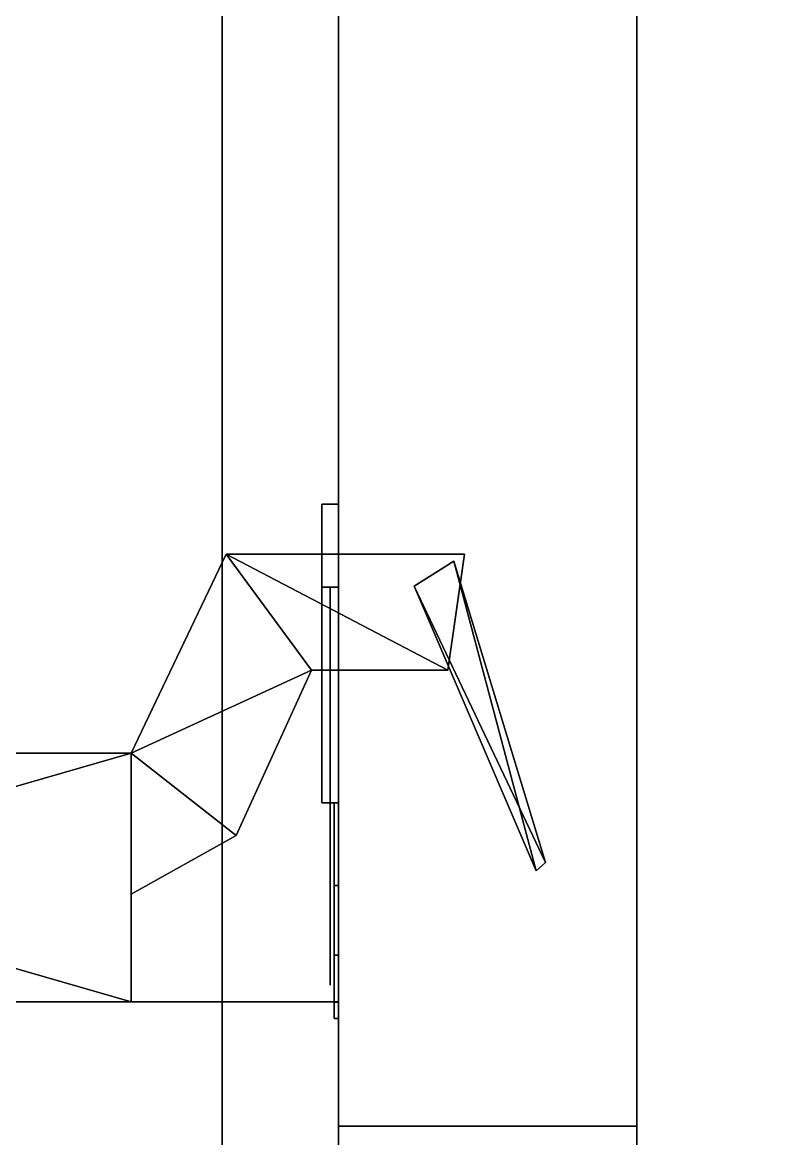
# Model space of a CAD drawing. Extents: x 0 to 4956, y -4930 to 0.
# Drawn here: x 650.9 to 696.9, y -1784.2 to -1716.9 of the extents above; entities that cross this region are included whole.
import ezdxf

# ---------------------------------------------------------------- set-up
doc = ezdxf.new("R2010")
doc.units = 0
for name, color, linetype in [('LAYER0', 7, 'CONTINUOUS'), ('LAYER145', 7, 'CONTINUOUS'), ('LAYER150', 7, 'CONTINUOUS'), ('LAYER161', 7, 'CONTINUOUS'), ('LAYER416', 28, 'CONTINUOUS'), ('LAYER417', 253, 'CONTINUOUS'), ('LAYER418', 28, 'CONTINUOUS'), ('LAYER419', 253, 'CONTINUOUS'), ('LAYER420', 28, 'CONTINUOUS'), ('LAYER421', 253, 'CONTINUOUS'), ('LAYER422', 28, 'CONTINUOUS'), ('LAYER423', 253, 'CONTINUOUS'), ('LAYER424', 28, 'CONTINUOUS'), ('LAYER425', 253, 'CONTINUOUS'), ('LAYER426', 9, 'CONTINUOUS'), ('LAYER639', 9, 'CONTINUOUS'), ('LAYER699', 9, 'CONTINUOUS')]:
    doc.layers.add(name, color=color, linetype=linetype)

msp = doc.modelspace()

# ---------------------------------------------------------------- linework, layer by layer
at = {"layer": 'LAYER0', "invisible_edges": 1}
for points in [[(4956, 0), (0, -4930), (0, 0), (4956, 0)], [(4956, -4930, 5), (0, 0, 5), (0, -4930, 5), (4956, -4930, 5)], [(0, 0, 5), (4956, -4930, 5), (4956, 0, 5), (0, 0, 5)], [(0, -4930), (4956, 0), (4956, -4930), (0, -4930)]]:
    msp.add_3dface(points, dxfattribs=at)
at = {"layer": 'LAYER145', "invisible_edges": 1}
for points in [[(120, -1776, 2545), (670, -1776, 5), (120, -1776, 5), (120, -1776, 2545)], [(670, -1776, 5), (120, -1776, 2545), (670, -1776, 2545), (670, -1776, 5)], [(120, -1794, 5), (670, -1776, 5), (670, -1794, 5), (120, -1794, 5)], [(670, -1776, 5), (120, -1794, 5), (120, -1776, 5), (670, -1776, 5)], [(120, -1776, 2545), (670, -1794, 2545), (670, -1776, 2545), (120, -1776, 2545)], [(670, -1794, 2545), (120, -1776, 2545), (120, -1794, 2545), (670, -1794, 2545)], [(670, -1794, 2545), (670, -1776, 5), (670, -1776, 2545), (670, -1794, 2545)], [(670, -1776, 5), (670, -1794, 2545), (670, -1794, 5), (670, -1776, 5)]]:
    msp.add_3dface(points, dxfattribs=at)
at = {"layer": 'LAYER150', "invisible_edges": 1}
for points in [[(120, -996, 85), (670, -1776, 85), (120, -1776, 85), (120, -996, 85)], [(670, -1776, 85), (120, -996, 85), (670, -996, 85), (670, -1776, 85)], [(670, -996, 103), (120, -1776, 103), (670, -1776, 103), (670, -996, 103)], [(120, -1776, 103), (670, -996, 103), (120, -996, 103), (120, -1776, 103)], [(670, -996, 103), (670, -1776, 85), (670, -996, 85), (670, -996, 103)], [(670, -1776, 85), (670, -996, 103), (670, -1776, 103), (670, -1776, 85)], [(120, -1776, 103), (670, -1776, 85), (670, -1776, 103), (120, -1776, 103)], [(670, -1776, 85), (120, -1776, 103), (120, -1776, 85), (670, -1776, 85)]]:
    msp.add_3dface(points, dxfattribs=at)
at = {"layer": 'LAYER161', "invisible_edges": 1}
for points in [[(120, -1776, 2544), (670, -996, 2544), (120, -996, 2544), (120, -1776, 2544)], [(670, -996, 2544), (120, -1776, 2544), (670, -1776, 2544), (670, -996, 2544)], [(670, -1776, 2526), (120, -996, 2526), (670, -996, 2526), (670, -1776, 2526)], [(120, -996, 2526), (670, -1776, 2526), (120, -1776, 2526), (120, -996, 2526)], [(670, -1776, 2526), (670, -996, 2544), (670, -1776, 2544), (670, -1776, 2526)], [(670, -996, 2544), (670, -1776, 2526), (670, -996, 2526), (670, -996, 2544)], [(120, -1776, 2544), (670, -1776, 2526), (670, -1776, 2544), (120, -1776, 2544)], [(670, -1776, 2526), (120, -1776, 2544), (120, -1776, 2526), (670, -1776, 2526)]]:
    msp.add_3dface(points, dxfattribs=at)
at = {"layer": 'LAYER416'}
for points in [[(669, -1746, 209), (670, -1746, 209), (669, -1746, 209)], [(669, -1746, 167), (669, -1764, 167), (669, -1764, 167), (669, -1746, 167)], [(669, -1746, 209), (669, -1764, 209), (669, -1764, 209), (669, -1746, 209)], [(669, -1764, 167), (670, -1764, 167), (670, -1746, 167), (669, -1746, 167)], [(670, -1746, 167), (670, -1746, 209), (669, -1746, 209), (669, -1746, 167)], [(669, -1764, 209), (670, -1764, 209), (670, -1746, 209), (669, -1746, 209)], [(670, -1746, 167), (670, -1764, 167), (670, -1764, 209), (670, -1746, 209)], [(669, -1751, 179), (670, -1751, 179), (670, -1751, 197), (669, -1751, 197)], [(669, -1751, 179), (670, -1751, 179), (670, -1764, 179), (669, -1764, 179)], [(669, -1751, 197), (670, -1751, 197), (670, -1764, 197), (669, -1764, 197)], [(670, -1751, 179), (670, -1751, 197), (670, -1751, 179)], [(669, -1764, 179), (670, -1764, 179), (670, -1764, 167), (669, -1764, 167)], [(669, -1764, 197), (670, -1764, 197), (670, -1764, 209), (669, -1764, 209)], [(670, -1764, 179), (670, -1764, 167), (670, -1764, 179)], [(670, -1764, 197), (670, -1764, 209), (670, -1764, 197)]]:
    msp.add_3dface(points, dxfattribs=at)
for points, invisible_edges in [([(669, -1746, 209), (669, -1746, 167), (669, -1751, 179), (669, -1751, 197)], 10), ([(669, -1746, 167), (669, -1751, 179), (669, -1764, 179), (669, -1764, 167)], 1), ([(669, -1746, 209), (669, -1751, 197), (669, -1764, 197), (669, -1764, 209)], 1), ([(669.5, -1764, 197), (669.5, -1764, 179), (669.5, -1751, 179), (669.5, -1751, 197)], 1), ([(669.5, -1768.209, 193.3167), (669.5, -1768, 182.5), (669.5, -1764, 179), (669.5, -1764, 197)], 5), ([(669.75, -1764, 175), (669.75, -1768.975, 175.9896), (669.75, -1768, 182.5), (669.75, -1764, 179)], 2), ([(669.75, -1768.975, 200.0104), (669.75, -1764, 201), (669.75, -1764, 197), (669.75, -1768, 193.5)], 8), ([(669.5, -1775, 193.5), (669.5, -1775, 182.5), (669.5, -1768, 182.5), (669.5, -1768.209, 193.3167)], 4), ([(669.75, -1768.975, 175.9896), (669.75, -1773.192, 178.8076), (669.75, -1771.5, 182.5), (669.75, -1768, 182.5)], 10), ([(669.75, -1773.192, 197.1924), (669.75, -1768.975, 200.0104), (669.75, -1768, 193.5), (669.75, -1771.5, 193.5)], 10), ([(669.75, -1773.192, 178.8076), (669.75, -1776.01, 183.0251), (669.75, -1775, 182.5), (669.75, -1771.5, 182.5)], 10), ([(669.75, -1776.01, 192.9749), (669.75, -1773.192, 197.1924), (669.75, -1771.5, 193.5), (669.75, -1775, 193.5)], 10), ([(669.75, -1776.01, 183.0251), (669.75, -1777, 188), (669.75, -1775, 188), (669.75, -1775, 182.5)], 10), ([(669.75, -1777, 188), (669.75, -1776.01, 192.9749), (669.75, -1775, 193.5), (669.75, -1775, 188)], 10)]:
    msp.add_3dface(points, dxfattribs=dict(at, invisible_edges=invisible_edges))
at = {"layer": 'LAYER417'}
for points in [[(663.23, -1749, 194.7826), (657.5, -1761, 194.7826), (668.38, -1756, 194.7826), (663.23, -1749, 194.7826)], [(657.5, -1761, 181.2174), (663.23, -1749, 194.7826), (663.23, -1749, 181.2174), (657.5, -1761, 181.2174)], [(657.5, -1761, 194.7826), (663.23, -1749, 194.7826), (657.5, -1761, 181.2174), (657.5, -1761, 194.7826)], [(663.23, -1749, 181.2174), (668.38, -1756, 181.2174), (657.5, -1761, 181.2174), (663.23, -1749, 181.2174)], [(676.6, -1756, 194.7826), (677.6, -1749, 194.7826), (663.23, -1749, 194.7826), (676.6, -1756, 194.7826)], [(668.38, -1756, 194.7826), (676.6, -1756, 194.7826), (663.23, -1749, 194.7826), (668.38, -1756, 194.7826)], [(677.6, -1749, 181.2174), (663.23, -1749, 181.2174), (663.23, -1749, 194.7826), (677.6, -1749, 181.2174)], [(677.6, -1749, 194.7826), (677.6, -1749, 181.2174), (663.23, -1749, 194.7826), (677.6, -1749, 194.7826)], [(676.6, -1756, 181.2174), (663.23, -1749, 181.2174), (677.6, -1749, 181.2174), (676.6, -1756, 181.2174)], [(668.38, -1756, 181.2174), (663.23, -1749, 181.2174), (676.6, -1756, 181.2174), (668.38, -1756, 181.2174)], [(676.96, -1749.43, 182.3478), (682.5, -1767.59, 182.3478), (674.58, -1750.93, 182.3478), (676.96, -1749.43, 182.3478)], [(681.92, -1768.09, 193.6522), (676.96, -1749.43, 193.6522), (674.58, -1750.93, 193.6522), (681.92, -1768.09, 193.6522)], [(682.5, -1767.59, 193.6522), (676.96, -1749.43, 193.6522), (681.92, -1768.09, 193.6522), (682.5, -1767.59, 193.6522)], [(676.96, -1749.43, 182.3478), (682.5, -1767.59, 193.6522), (682.5, -1767.59, 182.3478), (676.96, -1749.43, 182.3478)], [(676.96, -1749.43, 193.6522), (682.5, -1767.59, 193.6522), (676.96, -1749.43, 182.3478), (676.96, -1749.43, 193.6522)], [(674.58, -1750.93, 182.3478), (682.5, -1767.59, 182.3478), (681.92, -1768.09, 182.3478), (674.58, -1750.93, 182.3478)], [(668.38, -1756, 194.7826), (657.5, -1761, 194.7826), (663.84, -1765.96, 194.7826), (668.38, -1756, 194.7826)], [(668.38, -1756, 181.2174), (663.84, -1765.96, 181.2174), (657.5, -1761, 181.2174), (668.38, -1756, 181.2174)], [(605.5, -1776, 181.2174), (657.5, -1761, 181.2174), (657.5, -1776, 181.2174), (605.5, -1776, 181.2174)], [(605.5, -1761, 181.2174), (657.5, -1761, 181.2174), (605.5, -1776, 181.2174), (605.5, -1761, 181.2174)], [(657.5, -1776, 194.7826), (605.5, -1761, 194.7826), (605.5, -1776, 194.7826), (657.5, -1776, 194.7826)], [(657.5, -1761, 194.7826), (605.5, -1761, 194.7826), (657.5, -1776, 194.7826), (657.5, -1761, 194.7826)], [(605.5, -1761, 181.2174), (657.5, -1761, 194.7826), (657.5, -1761, 181.2174), (605.5, -1761, 181.2174)], [(605.5, -1761, 194.7826), (657.5, -1761, 194.7826), (605.5, -1761, 181.2174), (605.5, -1761, 194.7826)], [(657.5, -1769.5, 194.7826), (663.84, -1765.96, 194.7826), (657.5, -1761, 194.7826), (657.5, -1769.5, 194.7826)], [(657.5, -1769.5, 181.2174), (657.5, -1761, 181.2174), (663.84, -1765.96, 181.2174), (657.5, -1769.5, 181.2174)]]:
    msp.add_3dface(points, dxfattribs=at)
at = {"layer": 'LAYER418'}
for points in [[(669, -1746, 772.5), (670, -1746, 772.5), (669, -1746, 772.5)], [(669, -1746, 730.5), (669, -1764, 730.5), (669, -1764, 730.5), (669, -1746, 730.5)], [(669, -1746, 772.5), (669, -1764, 772.5), (669, -1764, 772.5), (669, -1746, 772.5)], [(669, -1764, 730.5), (670, -1764, 730.5), (670, -1746, 730.5), (669, -1746, 730.5)], [(670, -1746, 730.5), (670, -1746, 772.5), (669, -1746, 772.5), (669, -1746, 730.5)], [(669, -1764, 772.5), (670, -1764, 772.5), (670, -1746, 772.5), (669, -1746, 772.5)], [(670, -1746, 730.5), (670, -1764, 730.5), (670, -1764, 772.5), (670, -1746, 772.5)], [(669, -1751, 742.5), (670, -1751, 742.5), (670, -1751, 760.5), (669, -1751, 760.5)], [(669, -1751, 742.5), (670, -1751, 742.5), (670, -1764, 742.5), (669, -1764, 742.5)], [(669, -1751, 760.5), (670, -1751, 760.5), (670, -1764, 760.5), (669, -1764, 760.5)], [(670, -1751, 742.5), (670, -1751, 760.5), (670, -1751, 742.5)], [(669, -1764, 742.5), (670, -1764, 742.5), (670, -1764, 730.5), (669, -1764, 730.5)], [(669, -1764, 760.5), (670, -1764, 760.5), (670, -1764, 772.5), (669, -1764, 772.5)], [(670, -1764, 742.5), (670, -1764, 730.5), (670, -1764, 742.5)], [(670, -1764, 760.5), (670, -1764, 772.5), (670, -1764, 760.5)]]:
    msp.add_3dface(points, dxfattribs=at)
for points, invisible_edges in [([(669, -1746, 772.5), (669, -1746, 730.5), (669, -1751, 742.5), (669, -1751, 760.5)], 10), ([(669, -1746, 730.5), (669, -1751, 742.5), (669, -1764, 742.5), (669, -1764, 730.5)], 1), ([(669, -1746, 772.5), (669, -1751, 760.5), (669, -1764, 760.5), (669, -1764, 772.5)], 1), ([(669.5, -1764, 760.5), (669.5, -1764, 742.5), (669.5, -1751, 742.5), (669.5, -1751, 760.5)], 1), ([(669.5, -1768.209, 756.8167), (669.5, -1768, 746), (669.5, -1764, 742.5), (669.5, -1764, 760.5)], 5), ([(669.75, -1764, 738.5), (669.75, -1768.975, 739.4896), (669.75, -1768, 746), (669.75, -1764, 742.5)], 2), ([(669.75, -1768.975, 763.5104), (669.75, -1764, 764.5), (669.75, -1764, 760.5), (669.75, -1768, 757)], 8), ([(669.5, -1775, 757), (669.5, -1775, 746), (669.5, -1768, 746), (669.5, -1768.209, 756.8167)], 4), ([(669.75, -1768.975, 739.4896), (669.75, -1773.192, 742.3076), (669.75, -1771.5, 746), (669.75, -1768, 746)], 10), ([(669.75, -1773.192, 760.6924), (669.75, -1768.975, 763.5104), (669.75, -1768, 757), (669.75, -1771.5, 757)], 10), ([(669.75, -1773.192, 742.3076), (669.75, -1776.01, 746.5251), (669.75, -1775, 746), (669.75, -1771.5, 746)], 10), ([(669.75, -1776.01, 756.4749), (669.75, -1773.192, 760.6924), (669.75, -1771.5, 757), (669.75, -1775, 757)], 10), ([(669.75, -1776.01, 746.5251), (669.75, -1777, 751.5), (669.75, -1775, 751.5), (669.75, -1775, 746)], 10), ([(669.75, -1777, 751.5), (669.75, -1776.01, 756.4749), (669.75, -1775, 757), (669.75, -1775, 751.5)], 10)]:
    msp.add_3dface(points, dxfattribs=dict(at, invisible_edges=invisible_edges))
at = {"layer": 'LAYER419'}
for points in [[(663.23, -1749, 758.2826), (657.5, -1761, 758.2826), (668.38, -1756, 758.2826), (663.23, -1749, 758.2826)], [(657.5, -1761, 744.7174), (663.23, -1749, 758.2826), (663.23, -1749, 744.7174), (657.5, -1761, 744.7174)], [(657.5, -1761, 758.2826), (663.23, -1749, 758.2826), (657.5, -1761, 744.7174), (657.5, -1761, 758.2826)], [(663.23, -1749, 744.7174), (668.38, -1756, 744.7174), (657.5, -1761, 744.7174), (663.23, -1749, 744.7174)], [(676.6, -1756, 758.2826), (677.6, -1749, 758.2826), (663.23, -1749, 758.2826), (676.6, -1756, 758.2826)], [(668.38, -1756, 758.2826), (676.6, -1756, 758.2826), (663.23, -1749, 758.2826), (668.38, -1756, 758.2826)], [(677.6, -1749, 744.7174), (663.23, -1749, 744.7174), (663.23, -1749, 758.2826), (677.6, -1749, 744.7174)], [(677.6, -1749, 758.2826), (677.6, -1749, 744.7174), (663.23, -1749, 758.2826), (677.6, -1749, 758.2826)], [(676.6, -1756, 744.7174), (663.23, -1749, 744.7174), (677.6, -1749, 744.7174), (676.6, -1756, 744.7174)], [(668.38, -1756, 744.7174), (663.23, -1749, 744.7174), (676.6, -1756, 744.7174), (668.38, -1756, 744.7174)], [(676.96, -1749.43, 745.8478), (682.5, -1767.59, 745.8478), (674.58, -1750.93, 745.8478), (676.96, -1749.43, 745.8478)], [(681.92, -1768.09, 757.1522), (676.96, -1749.43, 757.1522), (674.58, -1750.93, 757.1522), (681.92, -1768.09, 757.1522)], [(682.5, -1767.59, 757.1522), (676.96, -1749.43, 757.1522), (681.92, -1768.09, 757.1522), (682.5, -1767.59, 757.1522)], [(676.96, -1749.43, 745.8478), (682.5, -1767.59, 757.1522), (682.5, -1767.59, 745.8478), (676.96, -1749.43, 745.8478)], [(676.96, -1749.43, 757.1522), (682.5, -1767.59, 757.1522), (676.96, -1749.43, 745.8478), (676.96, -1749.43, 757.1522)], [(674.58, -1750.93, 745.8478), (682.5, -1767.59, 745.8478), (681.92, -1768.09, 745.8478), (674.58, -1750.93, 745.8478)], [(668.38, -1756, 758.2826), (657.5, -1761, 758.2826), (663.84, -1765.96, 758.2826), (668.38, -1756, 758.2826)], [(668.38, -1756, 744.7174), (663.84, -1765.96, 744.7174), (657.5, -1761, 744.7174), (668.38, -1756, 744.7174)], [(605.5, -1776, 744.7174), (657.5, -1761, 744.7174), (657.5, -1776, 744.7174), (605.5, -1776, 744.7174)], [(605.5, -1761, 744.7174), (657.5, -1761, 744.7174), (605.5, -1776, 744.7174), (605.5, -1761, 744.7174)], [(657.5, -1776, 758.2826), (605.5, -1761, 758.2826), (605.5, -1776, 758.2826), (657.5, -1776, 758.2826)], [(657.5, -1761, 758.2826), (605.5, -1761, 758.2826), (657.5, -1776, 758.2826), (657.5, -1761, 758.2826)], [(605.5, -1761, 744.7174), (657.5, -1761, 758.2826), (657.5, -1761, 744.7174), (605.5, -1761, 744.7174)], [(605.5, -1761, 758.2826), (657.5, -1761, 758.2826), (605.5, -1761, 744.7174), (605.5, -1761, 758.2826)], [(657.5, -1769.5, 758.2826), (663.84, -1765.96, 758.2826), (657.5, -1761, 758.2826), (657.5, -1769.5, 758.2826)], [(657.5, -1769.5, 744.7174), (657.5, -1761, 744.7174), (663.84, -1765.96, 744.7174), (657.5, -1769.5, 744.7174)]]:
    msp.add_3dface(points, dxfattribs=at)
at = {"layer": 'LAYER420'}
for points in [[(669, -1746, 1336), (670, -1746, 1336), (669, -1746, 1336)], [(669, -1746, 1294), (669, -1764, 1294), (669, -1764, 1294), (669, -1746, 1294)], [(669, -1746, 1336), (669, -1764, 1336), (669, -1764, 1336), (669, -1746, 1336)], [(669, -1764, 1294), (670, -1764, 1294), (670, -1746, 1294), (669, -1746, 1294)], [(670, -1746, 1294), (670, -1746, 1336), (669, -1746, 1336), (669, -1746, 1294)], [(669, -1764, 1336), (670, -1764, 1336), (670, -1746, 1336), (669, -1746, 1336)], [(670, -1746, 1294), (670, -1764, 1294), (670, -1764, 1336), (670, -1746, 1336)], [(669, -1751, 1306), (670, -1751, 1306), (670, -1751, 1324), (669, -1751, 1324)], [(669, -1751, 1306), (670, -1751, 1306), (670, -1764, 1306), (669, -1764, 1306)], [(669, -1751, 1324), (670, -1751, 1324), (670, -1764, 1324), (669, -1764, 1324)], [(670, -1751, 1306), (670, -1751, 1324), (670, -1751, 1306)], [(669, -1764, 1306), (670, -1764, 1306), (670, -1764, 1294), (669, -1764, 1294)], [(669, -1764, 1324), (670, -1764, 1324), (670, -1764, 1336), (669, -1764, 1336)], [(670, -1764, 1306), (670, -1764, 1294), (670, -1764, 1306)], [(670, -1764, 1324), (670, -1764, 1336), (670, -1764, 1324)]]:
    msp.add_3dface(points, dxfattribs=at)
for points, invisible_edges in [([(669, -1746, 1336), (669, -1746, 1294), (669, -1751, 1306), (669, -1751, 1324)], 10), ([(669, -1746, 1294), (669, -1751, 1306), (669, -1764, 1306), (669, -1764, 1294)], 1), ([(669, -1746, 1336), (669, -1751, 1324), (669, -1764, 1324), (669, -1764, 1336)], 1), ([(669.5, -1764, 1324), (669.5, -1764, 1306), (669.5, -1751, 1306), (669.5, -1751, 1324)], 1), ([(669.5, -1768.209, 1320.317), (669.5, -1768, 1309.5), (669.5, -1764, 1306), (669.5, -1764, 1324)], 5), ([(669.75, -1764, 1302), (669.75, -1768.975, 1302.99), (669.75, -1768, 1309.5), (669.75, -1764, 1306)], 2), ([(669.75, -1768.975, 1327.01), (669.75, -1764, 1328), (669.75, -1764, 1324), (669.75, -1768, 1320.5)], 8), ([(669.5, -1775, 1320.5), (669.5, -1775, 1309.5), (669.5, -1768, 1309.5), (669.5, -1768.209, 1320.317)], 4), ([(669.75, -1768.975, 1302.99), (669.75, -1773.192, 1305.808), (669.75, -1771.5, 1309.5), (669.75, -1768, 1309.5)], 10), ([(669.75, -1773.192, 1324.192), (669.75, -1768.975, 1327.01), (669.75, -1768, 1320.5), (669.75, -1771.5, 1320.5)], 10), ([(669.75, -1773.192, 1305.808), (669.75, -1776.01, 1310.025), (669.75, -1775, 1309.5), (669.75, -1771.5, 1309.5)], 10), ([(669.75, -1776.01, 1319.975), (669.75, -1773.192, 1324.192), (669.75, -1771.5, 1320.5), (669.75, -1775, 1320.5)], 10), ([(669.75, -1776.01, 1310.025), (669.75, -1777, 1315), (669.75, -1775, 1315), (669.75, -1775, 1309.5)], 10), ([(669.75, -1777, 1315), (669.75, -1776.01, 1319.975), (669.75, -1775, 1320.5), (669.75, -1775, 1315)], 10)]:
    msp.add_3dface(points, dxfattribs=dict(at, invisible_edges=invisible_edges))
at = {"layer": 'LAYER421'}
for points in [[(663.23, -1749, 1321.783), (657.5, -1761, 1321.783), (668.38, -1756, 1321.783), (663.23, -1749, 1321.783)], [(657.5, -1761, 1308.217), (663.23, -1749, 1321.783), (663.23, -1749, 1308.217), (657.5, -1761, 1308.217)], [(657.5, -1761, 1321.783), (663.23, -1749, 1321.783), (657.5, -1761, 1308.217), (657.5, -1761, 1321.783)], [(663.23, -1749, 1308.217), (668.38, -1756, 1308.217), (657.5, -1761, 1308.217), (663.23, -1749, 1308.217)], [(676.6, -1756, 1321.783), (677.6, -1749, 1321.783), (663.23, -1749, 1321.783), (676.6, -1756, 1321.783)], [(668.38, -1756, 1321.783), (676.6, -1756, 1321.783), (663.23, -1749, 1321.783), (668.38, -1756, 1321.783)], [(677.6, -1749, 1308.217), (663.23, -1749, 1308.217), (663.23, -1749, 1321.783), (677.6, -1749, 1308.217)], [(677.6, -1749, 1321.783), (677.6, -1749, 1308.217), (663.23, -1749, 1321.783), (677.6, -1749, 1321.783)], [(676.6, -1756, 1308.217), (663.23, -1749, 1308.217), (677.6, -1749, 1308.217), (676.6, -1756, 1308.217)], [(668.38, -1756, 1308.217), (663.23, -1749, 1308.217), (676.6, -1756, 1308.217), (668.38, -1756, 1308.217)], [(676.96, -1749.43, 1309.348), (682.5, -1767.59, 1309.348), (674.58, -1750.93, 1309.348), (676.96, -1749.43, 1309.348)], [(681.92, -1768.09, 1320.652), (676.96, -1749.43, 1320.652), (674.58, -1750.93, 1320.652), (681.92, -1768.09, 1320.652)], [(682.5, -1767.59, 1320.652), (676.96, -1749.43, 1320.652), (681.92, -1768.09, 1320.652), (682.5, -1767.59, 1320.652)], [(676.96, -1749.43, 1309.348), (682.5, -1767.59, 1320.652), (682.5, -1767.59, 1309.348), (676.96, -1749.43, 1309.348)], [(676.96, -1749.43, 1320.652), (682.5, -1767.59, 1320.652), (676.96, -1749.43, 1309.348), (676.96, -1749.43, 1320.652)], [(674.58, -1750.93, 1309.348), (682.5, -1767.59, 1309.348), (681.92, -1768.09, 1309.348), (674.58, -1750.93, 1309.348)], [(668.38, -1756, 1321.783), (657.5, -1761, 1321.783), (663.84, -1765.96, 1321.783), (668.38, -1756, 1321.783)], [(668.38, -1756, 1308.217), (663.84, -1765.96, 1308.217), (657.5, -1761, 1308.217), (668.38, -1756, 1308.217)], [(605.5, -1776, 1308.217), (657.5, -1761, 1308.217), (657.5, -1776, 1308.217), (605.5, -1776, 1308.217)], [(605.5, -1761, 1308.217), (657.5, -1761, 1308.217), (605.5, -1776, 1308.217), (605.5, -1761, 1308.217)], [(657.5, -1776, 1321.783), (605.5, -1761, 1321.783), (605.5, -1776, 1321.783), (657.5, -1776, 1321.783)], [(657.5, -1761, 1321.783), (605.5, -1761, 1321.783), (657.5, -1776, 1321.783), (657.5, -1761, 1321.783)], [(605.5, -1761, 1308.217), (657.5, -1761, 1321.783), (657.5, -1761, 1308.217), (605.5, -1761, 1308.217)], [(605.5, -1761, 1321.783), (657.5, -1761, 1321.783), (605.5, -1761, 1308.217), (605.5, -1761, 1321.783)], [(657.5, -1769.5, 1321.783), (663.84, -1765.96, 1321.783), (657.5, -1761, 1321.783), (657.5, -1769.5, 1321.783)], [(657.5, -1769.5, 1308.217), (657.5, -1761, 1308.217), (663.84, -1765.96, 1308.217), (657.5, -1769.5, 1308.217)]]:
    msp.add_3dface(points, dxfattribs=at)
at = {"layer": 'LAYER422'}
for points in [[(669, -1746, 1899.5), (670, -1746, 1899.5), (669, -1746, 1899.5)], [(669, -1746, 1857.5), (669, -1764, 1857.5), (669, -1764, 1857.5), (669, -1746, 1857.5)], [(669, -1746, 1899.5), (669, -1764, 1899.5), (669, -1764, 1899.5), (669, -1746, 1899.5)], [(669, -1764, 1857.5), (670, -1764, 1857.5), (670, -1746, 1857.5), (669, -1746, 1857.5)], [(670, -1746, 1857.5), (670, -1746, 1899.5), (669, -1746, 1899.5), (669, -1746, 1857.5)], [(669, -1764, 1899.5), (670, -1764, 1899.5), (670, -1746, 1899.5), (669, -1746, 1899.5)], [(670, -1746, 1857.5), (670, -1764, 1857.5), (670, -1764, 1899.5), (670, -1746, 1899.5)], [(669, -1751, 1869.5), (670, -1751, 1869.5), (670, -1751, 1887.5), (669, -1751, 1887.5)], [(669, -1751, 1869.5), (670, -1751, 1869.5), (670, -1764, 1869.5), (669, -1764, 1869.5)], [(669, -1751, 1887.5), (670, -1751, 1887.5), (670, -1764, 1887.5), (669, -1764, 1887.5)], [(670, -1751, 1869.5), (670, -1751, 1887.5), (670, -1751, 1869.5)], [(669, -1764, 1869.5), (670, -1764, 1869.5), (670, -1764, 1857.5), (669, -1764, 1857.5)], [(669, -1764, 1887.5), (670, -1764, 1887.5), (670, -1764, 1899.5), (669, -1764, 1899.5)], [(670, -1764, 1869.5), (670, -1764, 1857.5), (670, -1764, 1869.5)], [(670, -1764, 1887.5), (670, -1764, 1899.5), (670, -1764, 1887.5)]]:
    msp.add_3dface(points, dxfattribs=at)
for points, invisible_edges in [([(669, -1746, 1899.5), (669, -1746, 1857.5), (669, -1751, 1869.5), (669, -1751, 1887.5)], 10), ([(669, -1746, 1857.5), (669, -1751, 1869.5), (669, -1764, 1869.5), (669, -1764, 1857.5)], 1), ([(669, -1746, 1899.5), (669, -1751, 1887.5), (669, -1764, 1887.5), (669, -1764, 1899.5)], 1), ([(669.5, -1764, 1887.5), (669.5, -1764, 1869.5), (669.5, -1751, 1869.5), (669.5, -1751, 1887.5)], 1), ([(669.5, -1768.209, 1883.817), (669.5, -1768, 1873), (669.5, -1764, 1869.5), (669.5, -1764, 1887.5)], 5), ([(669.75, -1764, 1865.5), (669.75, -1768.975, 1866.49), (669.75, -1768, 1873), (669.75, -1764, 1869.5)], 2), ([(669.75, -1768.975, 1890.51), (669.75, -1764, 1891.5), (669.75, -1764, 1887.5), (669.75, -1768, 1884)], 8), ([(669.5, -1775, 1884), (669.5, -1775, 1873), (669.5, -1768, 1873), (669.5, -1768.209, 1883.817)], 4), ([(669.75, -1768.975, 1866.49), (669.75, -1773.192, 1869.308), (669.75, -1771.5, 1873), (669.75, -1768, 1873)], 10), ([(669.75, -1773.192, 1887.692), (669.75, -1768.975, 1890.51), (669.75, -1768, 1884), (669.75, -1771.5, 1884)], 10), ([(669.75, -1773.192, 1869.308), (669.75, -1776.01, 1873.525), (669.75, -1775, 1873), (669.75, -1771.5, 1873)], 10), ([(669.75, -1776.01, 1883.475), (669.75, -1773.192, 1887.692), (669.75, -1771.5, 1884), (669.75, -1775, 1884)], 10), ([(669.75, -1776.01, 1873.525), (669.75, -1777, 1878.5), (669.75, -1775, 1878.5), (669.75, -1775, 1873)], 10), ([(669.75, -1777, 1878.5), (669.75, -1776.01, 1883.475), (669.75, -1775, 1884), (669.75, -1775, 1878.5)], 10)]:
    msp.add_3dface(points, dxfattribs=dict(at, invisible_edges=invisible_edges))
at = {"layer": 'LAYER423'}
for points in [[(663.23, -1749, 1885.283), (657.5, -1761, 1885.283), (668.38, -1756, 1885.283), (663.23, -1749, 1885.283)], [(657.5, -1761, 1871.717), (663.23, -1749, 1885.283), (663.23, -1749, 1871.717), (657.5, -1761, 1871.717)], [(657.5, -1761, 1885.283), (663.23, -1749, 1885.283), (657.5, -1761, 1871.717), (657.5, -1761, 1885.283)], [(663.23, -1749, 1871.717), (668.38, -1756, 1871.717), (657.5, -1761, 1871.717), (663.23, -1749, 1871.717)], [(676.6, -1756, 1885.283), (677.6, -1749, 1885.283), (663.23, -1749, 1885.283), (676.6, -1756, 1885.283)], [(668.38, -1756, 1885.283), (676.6, -1756, 1885.283), (663.23, -1749, 1885.283), (668.38, -1756, 1885.283)], [(677.6, -1749, 1871.717), (663.23, -1749, 1871.717), (663.23, -1749, 1885.283), (677.6, -1749, 1871.717)], [(677.6, -1749, 1885.283), (677.6, -1749, 1871.717), (663.23, -1749, 1885.283), (677.6, -1749, 1885.283)], [(676.6, -1756, 1871.717), (663.23, -1749, 1871.717), (677.6, -1749, 1871.717), (676.6, -1756, 1871.717)], [(668.38, -1756, 1871.717), (663.23, -1749, 1871.717), (676.6, -1756, 1871.717), (668.38, -1756, 1871.717)], [(676.96, -1749.43, 1872.848), (682.5, -1767.59, 1872.848), (674.58, -1750.93, 1872.848), (676.96, -1749.43, 1872.848)], [(681.92, -1768.09, 1884.152), (676.96, -1749.43, 1884.152), (674.58, -1750.93, 1884.152), (681.92, -1768.09, 1884.152)], [(682.5, -1767.59, 1884.152), (676.96, -1749.43, 1884.152), (681.92, -1768.09, 1884.152), (682.5, -1767.59, 1884.152)], [(676.96, -1749.43, 1872.848), (682.5, -1767.59, 1884.152), (682.5, -1767.59, 1872.848), (676.96, -1749.43, 1872.848)], [(676.96, -1749.43, 1884.152), (682.5, -1767.59, 1884.152), (676.96, -1749.43, 1872.848), (676.96, -1749.43, 1884.152)], [(674.58, -1750.93, 1872.848), (682.5, -1767.59, 1872.848), (681.92, -1768.09, 1872.848), (674.58, -1750.93, 1872.848)], [(668.38, -1756, 1885.283), (657.5, -1761, 1885.283), (663.84, -1765.96, 1885.283), (668.38, -1756, 1885.283)], [(668.38, -1756, 1871.717), (663.84, -1765.96, 1871.717), (657.5, -1761, 1871.717), (668.38, -1756, 1871.717)], [(605.5, -1776, 1871.717), (657.5, -1761, 1871.717), (657.5, -1776, 1871.717), (605.5, -1776, 1871.717)], [(605.5, -1761, 1871.717), (657.5, -1761, 1871.717), (605.5, -1776, 1871.717), (605.5, -1761, 1871.717)], [(657.5, -1776, 1885.283), (605.5, -1761, 1885.283), (605.5, -1776, 1885.283), (657.5, -1776, 1885.283)], [(657.5, -1761, 1885.283), (605.5, -1761, 1885.283), (657.5, -1776, 1885.283), (657.5, -1761, 1885.283)], [(605.5, -1761, 1871.717), (657.5, -1761, 1885.283), (657.5, -1761, 1871.717), (605.5, -1761, 1871.717)], [(605.5, -1761, 1885.283), (657.5, -1761, 1885.283), (605.5, -1761, 1871.717), (605.5, -1761, 1885.283)], [(657.5, -1769.5, 1885.283), (663.84, -1765.96, 1885.283), (657.5, -1761, 1885.283), (657.5, -1769.5, 1885.283)], [(657.5, -1769.5, 1871.717), (657.5, -1761, 1871.717), (663.84, -1765.96, 1871.717), (657.5, -1769.5, 1871.717)]]:
    msp.add_3dface(points, dxfattribs=at)
at = {"layer": 'LAYER424'}
for points in [[(669, -1746, 2463), (670, -1746, 2463), (669, -1746, 2463)], [(669, -1746, 2421), (669, -1764, 2421), (669, -1764, 2421), (669, -1746, 2421)], [(669, -1746, 2463), (669, -1764, 2463), (669, -1764, 2463), (669, -1746, 2463)], [(669, -1764, 2421), (670, -1764, 2421), (670, -1746, 2421), (669, -1746, 2421)], [(670, -1746, 2421), (670, -1746, 2463), (669, -1746, 2463), (669, -1746, 2421)], [(669, -1764, 2463), (670, -1764, 2463), (670, -1746, 2463), (669, -1746, 2463)], [(670, -1746, 2421), (670, -1764, 2421), (670, -1764, 2463), (670, -1746, 2463)], [(669, -1751, 2433), (670, -1751, 2433), (670, -1751, 2451), (669, -1751, 2451)], [(669, -1751, 2433), (670, -1751, 2433), (670, -1764, 2433), (669, -1764, 2433)], [(669, -1751, 2451), (670, -1751, 2451), (670, -1764, 2451), (669, -1764, 2451)], [(670, -1751, 2433), (670, -1751, 2451), (670, -1751, 2433)], [(669, -1764, 2433), (670, -1764, 2433), (670, -1764, 2421), (669, -1764, 2421)], [(669, -1764, 2451), (670, -1764, 2451), (670, -1764, 2463), (669, -1764, 2463)], [(670, -1764, 2433), (670, -1764, 2421), (670, -1764, 2433)], [(670, -1764, 2451), (670, -1764, 2463), (670, -1764, 2451)]]:
    msp.add_3dface(points, dxfattribs=at)
for points, invisible_edges in [([(669, -1746, 2463), (669, -1746, 2421), (669, -1751, 2433), (669, -1751, 2451)], 10), ([(669, -1746, 2421), (669, -1751, 2433), (669, -1764, 2433), (669, -1764, 2421)], 1), ([(669, -1746, 2463), (669, -1751, 2451), (669, -1764, 2451), (669, -1764, 2463)], 1), ([(669.5, -1764, 2451), (669.5, -1764, 2433), (669.5, -1751, 2433), (669.5, -1751, 2451)], 1), ([(669.5, -1768.209, 2447.317), (669.5, -1768, 2436.5), (669.5, -1764, 2433), (669.5, -1764, 2451)], 5), ([(669.75, -1764, 2429), (669.75, -1768.975, 2429.99), (669.75, -1768, 2436.5), (669.75, -1764, 2433)], 2), ([(669.75, -1768.975, 2454.01), (669.75, -1764, 2455), (669.75, -1764, 2451), (669.75, -1768, 2447.5)], 8), ([(669.5, -1775, 2447.5), (669.5, -1775, 2436.5), (669.5, -1768, 2436.5), (669.5, -1768.209, 2447.317)], 4), ([(669.75, -1768.975, 2429.99), (669.75, -1773.192, 2432.808), (669.75, -1771.5, 2436.5), (669.75, -1768, 2436.5)], 10), ([(669.75, -1773.192, 2451.192), (669.75, -1768.975, 2454.01), (669.75, -1768, 2447.5), (669.75, -1771.5, 2447.5)], 10), ([(669.75, -1773.192, 2432.808), (669.75, -1776.01, 2437.025), (669.75, -1775, 2436.5), (669.75, -1771.5, 2436.5)], 10), ([(669.75, -1776.01, 2446.975), (669.75, -1773.192, 2451.192), (669.75, -1771.5, 2447.5), (669.75, -1775, 2447.5)], 10), ([(669.75, -1776.01, 2437.025), (669.75, -1777, 2442), (669.75, -1775, 2442), (669.75, -1775, 2436.5)], 10), ([(669.75, -1777, 2442), (669.75, -1776.01, 2446.975), (669.75, -1775, 2447.5), (669.75, -1775, 2442)], 10)]:
    msp.add_3dface(points, dxfattribs=dict(at, invisible_edges=invisible_edges))
at = {"layer": 'LAYER425'}
for points in [[(663.23, -1749, 2448.783), (657.5, -1761, 2448.783), (668.38, -1756, 2448.783), (663.23, -1749, 2448.783)], [(657.5, -1761, 2435.217), (663.23, -1749, 2448.783), (663.23, -1749, 2435.217), (657.5, -1761, 2435.217)], [(657.5, -1761, 2448.783), (663.23, -1749, 2448.783), (657.5, -1761, 2435.217), (657.5, -1761, 2448.783)], [(663.23, -1749, 2435.217), (668.38, -1756, 2435.217), (657.5, -1761, 2435.217), (663.23, -1749, 2435.217)], [(676.6, -1756, 2448.783), (677.6, -1749, 2448.783), (663.23, -1749, 2448.783), (676.6, -1756, 2448.783)], [(668.38, -1756, 2448.783), (676.6, -1756, 2448.783), (663.23, -1749, 2448.783), (668.38, -1756, 2448.783)], [(677.6, -1749, 2435.217), (663.23, -1749, 2435.217), (663.23, -1749, 2448.783), (677.6, -1749, 2435.217)], [(677.6, -1749, 2448.783), (677.6, -1749, 2435.217), (663.23, -1749, 2448.783), (677.6, -1749, 2448.783)], [(676.6, -1756, 2435.217), (663.23, -1749, 2435.217), (677.6, -1749, 2435.217), (676.6, -1756, 2435.217)], [(668.38, -1756, 2435.217), (663.23, -1749, 2435.217), (676.6, -1756, 2435.217), (668.38, -1756, 2435.217)], [(676.96, -1749.43, 2436.348), (682.5, -1767.59, 2436.348), (674.58, -1750.93, 2436.348), (676.96, -1749.43, 2436.348)], [(681.92, -1768.09, 2447.652), (676.96, -1749.43, 2447.652), (674.58, -1750.93, 2447.652), (681.92, -1768.09, 2447.652)], [(682.5, -1767.59, 2447.652), (676.96, -1749.43, 2447.652), (681.92, -1768.09, 2447.652), (682.5, -1767.59, 2447.652)], [(676.96, -1749.43, 2436.348), (682.5, -1767.59, 2447.652), (682.5, -1767.59, 2436.348), (676.96, -1749.43, 2436.348)], [(676.96, -1749.43, 2447.652), (682.5, -1767.59, 2447.652), (676.96, -1749.43, 2436.348), (676.96, -1749.43, 2447.652)], [(674.58, -1750.93, 2436.348), (682.5, -1767.59, 2436.348), (681.92, -1768.09, 2436.348), (674.58, -1750.93, 2436.348)], [(668.38, -1756, 2448.783), (657.5, -1761, 2448.783), (663.84, -1765.96, 2448.783), (668.38, -1756, 2448.783)], [(668.38, -1756, 2435.217), (663.84, -1765.96, 2435.217), (657.5, -1761, 2435.217), (668.38, -1756, 2435.217)], [(605.5, -1776, 2435.217), (657.5, -1761, 2435.217), (657.5, -1776, 2435.217), (605.5, -1776, 2435.217)], [(605.5, -1761, 2435.217), (657.5, -1761, 2435.217), (605.5, -1776, 2435.217), (605.5, -1761, 2435.217)], [(657.5, -1776, 2448.783), (605.5, -1761, 2448.783), (605.5, -1776, 2448.783), (657.5, -1776, 2448.783)], [(657.5, -1761, 2448.783), (605.5, -1761, 2448.783), (657.5, -1776, 2448.783), (657.5, -1761, 2448.783)], [(605.5, -1761, 2435.217), (657.5, -1761, 2448.783), (657.5, -1761, 2435.217), (605.5, -1761, 2435.217)], [(605.5, -1761, 2448.783), (657.5, -1761, 2448.783), (605.5, -1761, 2435.217), (605.5, -1761, 2448.783)], [(657.5, -1769.5, 2448.783), (663.84, -1765.96, 2448.783), (657.5, -1761, 2448.783), (657.5, -1769.5, 2448.783)], [(657.5, -1769.5, 2435.217), (657.5, -1761, 2435.217), (663.84, -1765.96, 2435.217), (657.5, -1769.5, 2435.217)]]:
    msp.add_3dface(points, dxfattribs=at)
at = {"layer": 'LAYER426', "invisible_edges": 1}
for points in [[(670, -1387.5, 88), (670, -1783.5, 2542), (670, -1387.5, 2542), (670, -1387.5, 88)], [(670, -1783.5, 2542), (670, -1387.5, 88), (670, -1783.5, 88), (670, -1783.5, 2542)], [(670, -1387.5, 88), (688, -1783.5, 88), (670, -1783.5, 88), (670, -1387.5, 88)], [(688, -1783.5, 88), (670, -1387.5, 88), (688, -1387.5, 88), (688, -1783.5, 88)], [(688, -1387.5, 2542), (670, -1783.5, 2542), (688, -1783.5, 2542), (688, -1387.5, 2542)], [(670, -1783.5, 2542), (688, -1387.5, 2542), (670, -1387.5, 2542), (670, -1783.5, 2542)], [(688, -1783.5, 88), (688, -1387.5, 2542), (688, -1783.5, 2542), (688, -1783.5, 88)], [(688, -1387.5, 2542), (688, -1783.5, 88), (688, -1387.5, 88), (688, -1387.5, 2542)], [(688, -1783.5, 88), (670, -1783.5, 2542), (670, -1783.5, 88), (688, -1783.5, 88)], [(670, -1783.5, 2542), (688, -1783.5, 88), (688, -1783.5, 2542), (670, -1783.5, 2542)]]:
    msp.add_3dface(points, dxfattribs=at)
at = {"layer": 'LAYER639', "invisible_edges": 1}
for points in [[(663, -170, 2545), (645, -1785, 2545), (645, -170, 2545), (663, -170, 2545)], [(645, -1785, 2545), (663, -170, 2545), (663, -1785, 2545), (645, -1785, 2545)], [(663, -1785, 2645), (645, -170, 2645), (645, -1785, 2645), (663, -1785, 2645)], [(645, -170, 2645), (663, -1785, 2645), (663, -170, 2645), (645, -170, 2645)], [(663, -170, 2545), (663, -1785, 2645), (663, -1785, 2545), (663, -170, 2545)], [(663, -1785, 2645), (663, -170, 2545), (663, -170, 2645), (663, -1785, 2645)]]:
    msp.add_3dface(points, dxfattribs=at)
at = {"layer": 'LAYER699', "invisible_edges": 1}
for points in [[(670, -570, 85), (670, -1787, 5), (670, -1787, 85), (670, -570, 85)], [(670, -1787, 5), (670, -570, 85), (670, -570, 5), (670, -1787, 5)], [(688, -570, 5), (670, -1787, 5), (670, -570, 5), (688, -570, 5)], [(670, -1787, 5), (688, -570, 5), (688, -1787, 5), (670, -1787, 5)], [(688, -1787, 85), (670, -570, 85), (670, -1787, 85), (688, -1787, 85)], [(670, -570, 85), (688, -1787, 85), (688, -570, 85), (670, -570, 85)], [(688, -570, 5), (688, -1787, 85), (688, -1787, 5), (688, -570, 5)], [(688, -1787, 85), (688, -570, 5), (688, -570, 85), (688, -1787, 85)]]:
    msp.add_3dface(points, dxfattribs=at)

# ---------------------------------------------------------------- meshes
at = {"layer": 'LAYER416'}
mesh = msp.add_polymesh((2, 9), dxfattribs=at)
for k, corner in enumerate([(669.75, -1764, 175), (669.75, -1768.975, 175.9896), (669.75, -1773.192, 178.8076), (669.75, -1776.01, 183.0251), (669.75, -1777, 188), (669.75, -1776.01, 192.9749), (669.75, -1773.192, 197.1924), (669.75, -1768.975, 200.0104), (669.75, -1764, 201), (670, -1764, 175), (670, -1768.975, 175.9896), (670, -1773.192, 178.8076), (670, -1776.01, 183.0251), (670, -1777, 188), (670, -1776.01, 192.9749), (670, -1773.192, 197.1924), (670, -1768.975, 200.0104), (670, -1764, 201)]):
    mesh.set_mesh_vertex(divmod(k, 9), corner)
at = {"layer": 'LAYER418'}
mesh = msp.add_polymesh((2, 9), dxfattribs=at)
for k, corner in enumerate([(669.75, -1764, 738.5), (669.75, -1768.975, 739.4896), (669.75, -1773.192, 742.3076), (669.75, -1776.01, 746.5251), (669.75, -1777, 751.5), (669.75, -1776.01, 756.4749), (669.75, -1773.192, 760.6924), (669.75, -1768.975, 763.5104), (669.75, -1764, 764.5), (670, -1764, 738.5), (670, -1768.975, 739.4896), (670, -1773.192, 742.3076), (670, -1776.01, 746.5251), (670, -1777, 751.5), (670, -1776.01, 756.4749), (670, -1773.192, 760.6924), (670, -1768.975, 763.5104), (670, -1764, 764.5)]):
    mesh.set_mesh_vertex(divmod(k, 9), corner)
at = {"layer": 'LAYER420'}
mesh = msp.add_polymesh((2, 9), dxfattribs=at)
for k, corner in enumerate([(669.75, -1764, 1302), (669.75, -1768.975, 1302.99), (669.75, -1773.192, 1305.808), (669.75, -1776.01, 1310.025), (669.75, -1777, 1315), (669.75, -1776.01, 1319.975), (669.75, -1773.192, 1324.192), (669.75, -1768.975, 1327.01), (669.75, -1764, 1328), (670, -1764, 1302), (670, -1768.975, 1302.99), (670, -1773.192, 1305.808), (670, -1776.01, 1310.025), (670, -1777, 1315), (670, -1776.01, 1319.975), (670, -1773.192, 1324.192), (670, -1768.975, 1327.01), (670, -1764, 1328)]):
    mesh.set_mesh_vertex(divmod(k, 9), corner)
at = {"layer": 'LAYER422'}
mesh = msp.add_polymesh((2, 9), dxfattribs=at)
for k, corner in enumerate([(669.75, -1764, 1865.5), (669.75, -1768.975, 1866.49), (669.75, -1773.192, 1869.308), (669.75, -1776.01, 1873.525), (669.75, -1777, 1878.5), (669.75, -1776.01, 1883.475), (669.75, -1773.192, 1887.692), (669.75, -1768.975, 1890.51), (669.75, -1764, 1891.5), (670, -1764, 1865.5), (670, -1768.975, 1866.49), (670, -1773.192, 1869.308), (670, -1776.01, 1873.525), (670, -1777, 1878.5), (670, -1776.01, 1883.475), (670, -1773.192, 1887.692), (670, -1768.975, 1890.51), (670, -1764, 1891.5)]):
    mesh.set_mesh_vertex(divmod(k, 9), corner)
at = {"layer": 'LAYER424'}
mesh = msp.add_polymesh((2, 9), dxfattribs=at)
for k, corner in enumerate([(669.75, -1764, 2429), (669.75, -1768.975, 2429.99), (669.75, -1773.192, 2432.808), (669.75, -1776.01, 2437.025), (669.75, -1777, 2442), (669.75, -1776.01, 2446.975), (669.75, -1773.192, 2451.192), (669.75, -1768.975, 2454.01), (669.75, -1764, 2455), (670, -1764, 2429), (670, -1768.975, 2429.99), (670, -1773.192, 2432.808), (670, -1776.01, 2437.025), (670, -1777, 2442), (670, -1776.01, 2446.975), (670, -1773.192, 2451.192), (670, -1768.975, 2454.01), (670, -1764, 2455)]):
    mesh.set_mesh_vertex(divmod(k, 9), corner)

doc.saveas('drawing.dxf')
